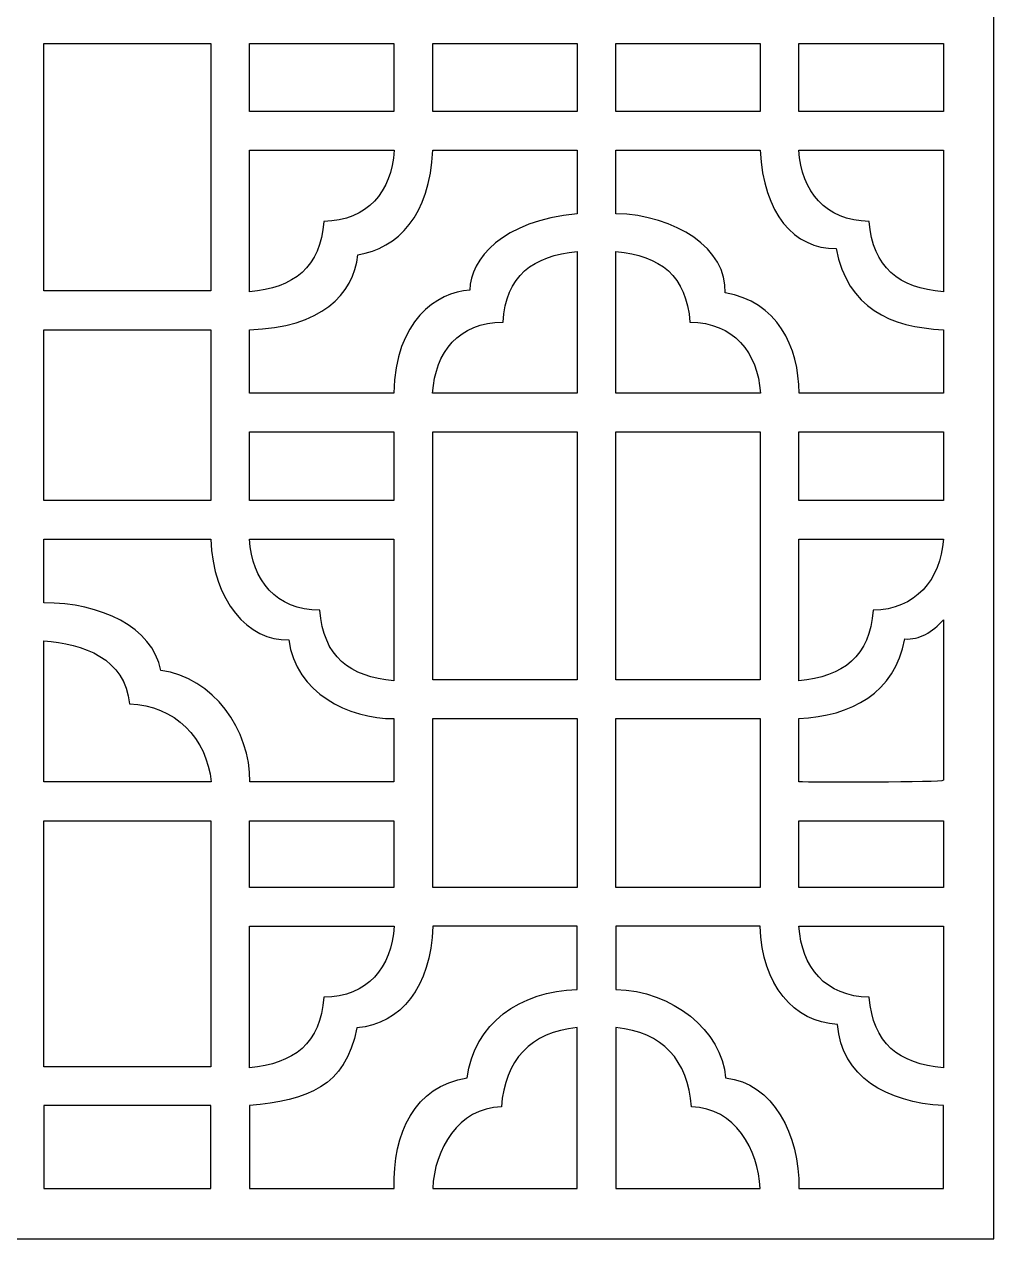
# Model space of a CAD drawing. Header units: centimetres. Extents: x 11.45 to 17.44, y -9 to -1.49.
# Drawn here: x 14.449 to 17.444, y -9 to -5.246 of the extents above; entities that cross this region are included whole.
import ezdxf

# ---------------------------------------------------------------- set-up
doc = ezdxf.new("R2010")
doc.units = ezdxf.units.CM
doc.header["$MEASUREMENT"] = 0
doc.layers.add('layer 1', color=7, linetype='Continuous')

msp = doc.modelspace()

# ---------------------------------------------------------------- linework, layer by layer
at = {"layer": 'layer 1', "color": 250}
for points, knots in [([(11.45299, -1.49181), (11.45299, -1.49181), (17.44413, -1.49181), (17.44413, -1.49181), (17.44413, -1.49181), (17.44413, -1.49181), (17.44413, -9.00021), (17.44413, -9.00021), (17.44413, -9.00021), (17.44413, -9.00021), (11.45299, -9.00021), (11.45299, -9.00021), (11.45299, -9.00021), (11.45299, -9.00021), (11.45299, -1.49181), (11.45299, -1.49181)], [0, 0, 0, 0, 0.2, 0.2, 0.2, 0.2, 0.4, 0.4, 0.4, 0.4, 0.6, 0.6, 0.6, 0.6, 1, 1, 1, 1]), ([(14.50843, -6.07036), (14.50843, -6.07036), (15.02504, -6.07036), (15.02504, -6.07036), (15.02504, -6.07036), (15.02504, -6.07036), (15.02504, -5.30588), (15.02504, -5.30588), (15.02504, -5.30588), (15.02504, -5.30588), (14.50843, -5.30588), (14.50843, -5.30588), (14.50843, -5.30588), (14.50843, -5.30588), (14.50843, -6.07036), (14.50843, -6.07036)], [0, 0, 0, 0, 0.2, 0.2, 0.2, 0.2, 0.4, 0.4, 0.4, 0.4, 0.6, 0.6, 0.6, 0.6, 1, 1, 1, 1]), ([(15.59092, -5.51589), (15.59092, -5.51589), (15.59092, -5.30588), (15.59092, -5.30588), (15.59092, -5.30588), (15.59092, -5.30588), (15.14477, -5.30588), (15.14477, -5.30588), (15.14477, -5.30588), (15.14477, -5.30588), (15.14477, -5.51589), (15.14477, -5.51589), (15.14477, -5.51589), (15.14477, -5.51589), (15.59092, -5.51589), (15.59092, -5.51589)], [0, 0, 0, 0, 0.2, 0.2, 0.2, 0.2, 0.4, 0.4, 0.4, 0.4, 0.6, 0.6, 0.6, 0.6, 1, 1, 1, 1]), ([(15.71065, -5.30588), (15.71065, -5.30588), (15.71065, -5.51589), (15.71065, -5.51589), (15.71065, -5.51589), (15.71065, -5.51589), (16.15678, -5.51589), (16.15678, -5.51589), (16.15678, -5.51589), (16.15678, -5.51589), (16.15678, -5.30588), (16.15678, -5.30588), (16.15678, -5.30588), (16.15678, -5.30588), (15.71065, -5.30588), (15.71065, -5.30588)], [0, 0, 0, 0, 0.2, 0.2, 0.2, 0.2, 0.4, 0.4, 0.4, 0.4, 0.6, 0.6, 0.6, 0.6, 1, 1, 1, 1]), ([(16.27652, -5.51589), (16.27652, -5.51589), (16.72264, -5.51589), (16.72264, -5.51589), (16.72264, -5.51589), (16.72264, -5.51589), (16.72264, -5.30588), (16.72264, -5.30588), (16.72264, -5.30588), (16.72264, -5.30588), (16.27652, -5.30588), (16.27652, -5.30588), (16.27652, -5.30588), (16.27652, -5.30588), (16.27652, -5.51589), (16.27652, -5.51589)], [0, 0, 0, 0, 0.2, 0.2, 0.2, 0.2, 0.4, 0.4, 0.4, 0.4, 0.6, 0.6, 0.6, 0.6, 1, 1, 1, 1]), ([(16.84238, -5.51589), (16.84238, -5.51589), (17.28852, -5.51589), (17.28852, -5.51589), (17.28852, -5.51589), (17.28852, -5.51589), (17.28852, -5.30588), (17.28852, -5.30588), (17.28852, -5.30588), (17.28852, -5.30588), (16.84238, -5.30588), (16.84238, -5.30588), (16.84238, -5.30588), (16.84238, -5.30588), (16.84238, -5.51589), (16.84238, -5.51589)], [0, 0, 0, 0, 0.2, 0.2, 0.2, 0.2, 0.4, 0.4, 0.4, 0.4, 0.6, 0.6, 0.6, 0.6, 1, 1, 1, 1]), ([(15.47916, -5.95826), (15.46667, -6.08234), (15.36543, -6.18328), (15.14477, -6.19016), (15.14477, -6.19016), (15.14477, -6.19016), (15.14477, -6.38606), (15.14477, -6.38606), (15.14477, -6.38606), (15.14477, -6.38606), (15.59076, -6.38606), (15.59076, -6.38606), (15.59076, -6.38606), (15.59475, -6.16116), (15.72278, -6.07483), (15.82496, -6.0682), (15.82496, -6.0682), (15.82774, -5.97162), (15.92451, -5.85374), (16.15678, -5.83153), (16.15678, -5.83153), (16.15678, -5.83153), (16.15678, -5.63563), (16.15678, -5.63563), (16.15678, -5.63563), (16.15678, -5.63563), (15.7108, -5.63563), (15.7108, -5.63563), (15.7108, -5.63563), (15.70296, -5.83589), (15.60237, -5.93944), (15.47916, -5.95826)], [0, 0, 0, 0, 0.1111111, 0.1111111, 0.1111111, 0.1111111, 0.2222222, 0.2222222, 0.2222222, 0.2222222, 0.3333333, 0.3333333, 0.3333333, 0.3333333, 0.4444444, 0.4444444, 0.4444444, 0.4444444, 0.5555556, 0.5555556, 0.5555556, 0.5555556, 0.6666667, 0.6666667, 0.6666667, 0.6666667, 0.7777778, 0.7777778, 0.7777778, 0.7777778, 1, 1, 1, 1]), ([(15.14477, -5.63563), (15.14477, -5.63563), (15.14477, -6.07297), (15.14477, -6.07297), (15.14477, -6.07297), (15.27999, -6.06145), (15.36553, -5.99732), (15.37375, -5.85526), (15.37375, -5.85526), (15.51041, -5.8527), (15.58235, -5.76516), (15.59139, -5.63563), (15.59139, -5.63563), (15.59139, -5.63563), (15.14477, -5.63563), (15.14477, -5.63563)], [0, 0, 0, 0, 0.2, 0.2, 0.2, 0.2, 0.4, 0.4, 0.4, 0.4, 0.6, 0.6, 0.6, 0.6, 1, 1, 1, 1]), ([(16.27652, -5.83153), (16.46064, -5.83509), (16.62209, -5.94093), (16.61403, -6.07663), (16.61403, -6.07663), (16.77419, -6.1012), (16.84283, -6.24358), (16.84253, -6.38606), (16.84253, -6.38606), (16.84253, -6.38606), (17.28852, -6.38606), (17.28852, -6.38606), (17.28852, -6.38606), (17.28852, -6.38606), (17.28852, -6.19016), (17.28852, -6.19016), (17.28852, -6.19016), (17.12498, -6.18252), (16.99231, -6.12399), (16.95719, -5.93891), (16.95719, -5.93891), (16.82787, -5.9411), (16.73249, -5.8316), (16.7225, -5.63563), (16.7225, -5.63563), (16.7225, -5.63563), (16.27652, -5.63563), (16.27652, -5.63563), (16.27652, -5.63563), (16.27652, -5.63563), (16.27652, -5.83153), (16.27652, -5.83153), (16.27652, -5.83153), (16.27652, -5.83153), (16.27652, -5.83153), (16.27652, -5.83153)], [0, 0, 0, 0, 0.1, 0.1, 0.1, 0.1, 0.2, 0.2, 0.2, 0.2, 0.3, 0.3, 0.3, 0.3, 0.4, 0.4, 0.4, 0.4, 0.5, 0.5, 0.5, 0.5, 0.6, 0.6, 0.6, 0.6, 0.7, 0.7, 0.7, 0.7, 0.8, 0.8, 0.8, 0.8, 1, 1, 1, 1]), ([(17.05955, -5.85526), (17.07037, -5.99816), (17.15096, -6.06125), (17.28852, -6.07297), (17.28852, -6.07297), (17.28852, -6.07297), (17.28852, -5.63563), (17.28852, -5.63563), (17.28852, -5.63563), (17.28852, -5.63563), (16.84192, -5.63563), (16.84192, -5.63563), (16.84192, -5.63563), (16.85078, -5.76291), (16.92339, -5.85271), (17.05955, -5.85526)], [0, 0, 0, 0, 0.2, 0.2, 0.2, 0.2, 0.4, 0.4, 0.4, 0.4, 0.6, 0.6, 0.6, 0.6, 1, 1, 1, 1]), ([(16.15678, -6.38606), (16.15678, -6.38606), (16.15678, -5.94872), (16.15678, -5.94872), (16.15678, -5.94872), (16.02152, -5.96029), (15.93607, -6.02435), (15.92781, -6.16645), (15.92781, -6.16645), (15.79116, -6.16901), (15.71921, -6.25653), (15.71017, -6.38606), (15.71017, -6.38606), (15.71017, -6.38606), (16.15678, -6.38606), (16.15678, -6.38606)], [0, 0, 0, 0, 0.2, 0.2, 0.2, 0.2, 0.4, 0.4, 0.4, 0.4, 0.6, 0.6, 0.6, 0.6, 1, 1, 1, 1]), ([(16.50549, -6.16645), (16.49474, -6.02418), (16.41449, -5.96052), (16.27652, -5.94872), (16.27652, -5.94872), (16.27652, -5.94872), (16.27652, -6.38606), (16.27652, -6.38606), (16.27652, -6.38606), (16.27652, -6.38606), (16.72314, -6.38606), (16.72314, -6.38606), (16.72314, -6.38606), (16.71426, -6.2588), (16.64164, -6.169), (16.50549, -6.16645)], [0, 0, 0, 0, 0.2, 0.2, 0.2, 0.2, 0.4, 0.4, 0.4, 0.4, 0.6, 0.6, 0.6, 0.6, 1, 1, 1, 1]), ([(14.50843, -6.71815), (14.50843, -6.71815), (15.02504, -6.71815), (15.02504, -6.71815), (15.02504, -6.71815), (15.02504, -6.71815), (15.02504, -6.1901), (15.02504, -6.1901), (15.02504, -6.1901), (15.02504, -6.1901), (14.50843, -6.1901), (14.50843, -6.1901), (14.50843, -6.1901), (14.50843, -6.1901), (14.50843, -6.71815), (14.50843, -6.71815)], [0, 0, 0, 0, 0.2, 0.2, 0.2, 0.2, 0.4, 0.4, 0.4, 0.4, 0.6, 0.6, 0.6, 0.6, 1, 1, 1, 1]), ([(15.14477, -6.71815), (15.14477, -6.71815), (15.59092, -6.71815), (15.59092, -6.71815), (15.59092, -6.71815), (15.59092, -6.71815), (15.59092, -6.5058), (15.59092, -6.5058), (15.59092, -6.5058), (15.59092, -6.5058), (15.14477, -6.5058), (15.14477, -6.5058), (15.14477, -6.5058), (15.14477, -6.5058), (15.14477, -6.71815), (15.14477, -6.71815)], [0, 0, 0, 0, 0.2, 0.2, 0.2, 0.2, 0.4, 0.4, 0.4, 0.4, 0.6, 0.6, 0.6, 0.6, 1, 1, 1, 1]), ([(16.15678, -7.27261), (16.15678, -7.27261), (16.15678, -6.5058), (16.15678, -6.5058), (16.15678, -6.5058), (16.15678, -6.5058), (15.71065, -6.5058), (15.71065, -6.5058), (15.71065, -6.5058), (15.71065, -6.5058), (15.71065, -7.27261), (15.71065, -7.27261), (15.71065, -7.27261), (15.71065, -7.27261), (16.15678, -7.27261), (16.15678, -7.27261)], [0, 0, 0, 0, 0.2, 0.2, 0.2, 0.2, 0.4, 0.4, 0.4, 0.4, 0.6, 0.6, 0.6, 0.6, 1, 1, 1, 1]), ([(16.27652, -6.5058), (16.27652, -6.5058), (16.27652, -7.27261), (16.27652, -7.27261), (16.27652, -7.27261), (16.27652, -7.27261), (16.72264, -7.27261), (16.72264, -7.27261), (16.72264, -7.27261), (16.72264, -7.27261), (16.72264, -6.5058), (16.72264, -6.5058), (16.72264, -6.5058), (16.72264, -6.5058), (16.27652, -6.5058), (16.27652, -6.5058)], [0, 0, 0, 0, 0.2, 0.2, 0.2, 0.2, 0.4, 0.4, 0.4, 0.4, 0.6, 0.6, 0.6, 0.6, 1, 1, 1, 1]), ([(17.28852, -6.5058), (17.28852, -6.5058), (16.84238, -6.5058), (16.84238, -6.5058), (16.84238, -6.5058), (16.84238, -6.5058), (16.84238, -6.71815), (16.84238, -6.71815), (16.84238, -6.71815), (16.84238, -6.71815), (17.28852, -6.71815), (17.28852, -6.71815), (17.28852, -6.71815), (17.28852, -6.71815), (17.28852, -6.5058), (17.28852, -6.5058)], [0, 0, 0, 0, 0.2, 0.2, 0.2, 0.2, 0.4, 0.4, 0.4, 0.4, 0.6, 0.6, 0.6, 0.6, 1, 1, 1, 1]), ([(14.50843, -7.03404), (14.68543, -7.03508), (14.84383, -7.10838), (14.8703, -7.24344), (14.8703, -7.24344), (15.0323, -7.26392), (15.14847, -7.42869), (15.14503, -7.58831), (15.14503, -7.58831), (15.14503, -7.58831), (15.59092, -7.58831), (15.59092, -7.58831), (15.59092, -7.58831), (15.59092, -7.58831), (15.59092, -7.39244), (15.59092, -7.39244), (15.59092, -7.39244), (15.45038, -7.39256), (15.28789, -7.31436), (15.26594, -7.14846), (15.26594, -7.14846), (15.1415, -7.15431), (15.03078, -7.02769), (15.0249, -6.8379), (15.0249, -6.8379), (15.0249, -6.8379), (14.50843, -6.8379), (14.50843, -6.8379), (14.50843, -6.8379), (14.50843, -6.8379), (14.50843, -7.03404), (14.50843, -7.03404)], [0, 0, 0, 0, 0.1111111, 0.1111111, 0.1111111, 0.1111111, 0.2222222, 0.2222222, 0.2222222, 0.2222222, 0.3333333, 0.3333333, 0.3333333, 0.3333333, 0.4444444, 0.4444444, 0.4444444, 0.4444444, 0.5555556, 0.5555556, 0.5555556, 0.5555556, 0.6666667, 0.6666667, 0.6666667, 0.6666667, 0.7777778, 0.7777778, 0.7777778, 0.7777778, 1, 1, 1, 1]), ([(15.14432, -6.8379), (15.15333, -6.96742), (15.22524, -7.05494), (15.36195, -7.05751), (15.36195, -7.05751), (15.37277, -7.20042), (15.45335, -7.26351), (15.59092, -7.27524), (15.59092, -7.27524), (15.59092, -7.27524), (15.59092, -6.8379), (15.59092, -6.8379), (15.59092, -6.8379), (15.59092, -6.8379), (15.14432, -6.8379), (15.14432, -6.8379)], [0, 0, 0, 0, 0.2, 0.2, 0.2, 0.2, 0.4, 0.4, 0.4, 0.4, 0.6, 0.6, 0.6, 0.6, 1, 1, 1, 1]), ([(17.28852, -6.83801), (17.28852, -6.83801), (16.84238, -6.8379), (16.84238, -6.8379), (16.84238, -6.8379), (16.84238, -6.8379), (16.84238, -7.27524), (16.84238, -7.27524), (16.84238, -7.27524), (16.97762, -7.26371), (17.06312, -7.19959), (17.07134, -7.05751), (17.07134, -7.05751), (17.2023, -7.05505), (17.2797, -6.96458), (17.28852, -6.83801)], [0, 0, 0, 0, 0.2, 0.2, 0.2, 0.2, 0.4, 0.4, 0.4, 0.4, 0.6, 0.6, 0.6, 0.6, 1, 1, 1, 1]), ([(17.28852, -7.58304), (17.28852, -7.58304), (17.28852, -7.08721), (17.28852, -7.08721), (17.28852, -7.08721), (17.25539, -7.12519), (17.21461, -7.14943), (17.16956, -7.14599), (17.16956, -7.14599), (17.1389, -7.31418), (17.00367, -7.38405), (16.84238, -7.39244), (16.84238, -7.39244), (16.84238, -7.39244), (16.84238, -7.58831), (16.84238, -7.58831), (16.84238, -7.58831), (16.87961, -7.58831), (17.28815, -7.59121), (17.28852, -7.58304)], [0, 0, 0, 0, 0.1666667, 0.1666667, 0.1666667, 0.1666667, 0.3333333, 0.3333333, 0.3333333, 0.3333333, 0.5, 0.5, 0.5, 0.5, 0.6666667, 0.6666667, 0.6666667, 0.6666667, 1, 1, 1, 1]), ([(14.77358, -7.34708), (14.76106, -7.20647), (14.63085, -7.16067), (14.50843, -7.15185), (14.50843, -7.15185), (14.50843, -7.15185), (14.50843, -7.58831), (14.50843, -7.58831), (14.50843, -7.58831), (14.50843, -7.58831), (15.02567, -7.58831), (15.02567, -7.58831), (15.02567, -7.58831), (15.01416, -7.4536), (14.9122, -7.35044), (14.77358, -7.34708)], [0, 0, 0, 0, 0.2, 0.2, 0.2, 0.2, 0.4, 0.4, 0.4, 0.4, 0.6, 0.6, 0.6, 0.6, 1, 1, 1, 1]), ([(16.15678, -7.91456), (16.15678, -7.91456), (16.15678, -7.39236), (16.15678, -7.39236), (16.15678, -7.39236), (16.15678, -7.39236), (15.71065, -7.39236), (15.71065, -7.39236), (15.71065, -7.39236), (15.71065, -7.39236), (15.71065, -7.91456), (15.71065, -7.91456), (15.71065, -7.91456), (15.71065, -7.91456), (16.15678, -7.91456), (16.15678, -7.91456)], [0, 0, 0, 0, 0.2, 0.2, 0.2, 0.2, 0.4, 0.4, 0.4, 0.4, 0.6, 0.6, 0.6, 0.6, 1, 1, 1, 1]), ([(16.27652, -7.39236), (16.27652, -7.39236), (16.27652, -7.91456), (16.27652, -7.91456), (16.27652, -7.91456), (16.27652, -7.91456), (16.72264, -7.91456), (16.72264, -7.91456), (16.72264, -7.91456), (16.72264, -7.91456), (16.72264, -7.39236), (16.72264, -7.39236), (16.72264, -7.39236), (16.72264, -7.39236), (16.27652, -7.39236), (16.27652, -7.39236)], [0, 0, 0, 0, 0.2, 0.2, 0.2, 0.2, 0.4, 0.4, 0.4, 0.4, 0.6, 0.6, 0.6, 0.6, 1, 1, 1, 1]), ([(14.50843, -8.46902), (14.50843, -8.46902), (15.02504, -8.46902), (15.02504, -8.46902), (15.02504, -8.46902), (15.02504, -8.46902), (15.02504, -7.70806), (15.02504, -7.70806), (15.02504, -7.70806), (15.02504, -7.70806), (14.50843, -7.70806), (14.50843, -7.70806), (14.50843, -7.70806), (14.50843, -7.70806), (14.50843, -8.46902), (14.50843, -8.46902)], [0, 0, 0, 0, 0.2, 0.2, 0.2, 0.2, 0.4, 0.4, 0.4, 0.4, 0.6, 0.6, 0.6, 0.6, 1, 1, 1, 1]), ([(15.14477, -7.70806), (15.14477, -7.70806), (15.14477, -7.91456), (15.14477, -7.91456), (15.14477, -7.91456), (15.14477, -7.91456), (15.59092, -7.91456), (15.59092, -7.91456), (15.59092, -7.91456), (15.59092, -7.91456), (15.59092, -7.70806), (15.59092, -7.70806), (15.59092, -7.70806), (15.59092, -7.70806), (15.14477, -7.70806), (15.14477, -7.70806)], [0, 0, 0, 0, 0.2, 0.2, 0.2, 0.2, 0.4, 0.4, 0.4, 0.4, 0.6, 0.6, 0.6, 0.6, 1, 1, 1, 1]), ([(16.84238, -7.70806), (16.84238, -7.70806), (16.84238, -7.91456), (16.84238, -7.91456), (16.84238, -7.91456), (16.84238, -7.91456), (17.28852, -7.91456), (17.28852, -7.91456), (17.28852, -7.91456), (17.28852, -7.91456), (17.28852, -7.70806), (17.28852, -7.70806), (17.28852, -7.70806), (17.28852, -7.70806), (16.84238, -7.70806), (16.84238, -7.70806)], [0, 0, 0, 0, 0.2, 0.2, 0.2, 0.2, 0.4, 0.4, 0.4, 0.4, 0.6, 0.6, 0.6, 0.6, 1, 1, 1, 1]), ([(15.14477, -8.03431), (15.14477, -8.03431), (15.14477, -8.47164), (15.14477, -8.47164), (15.14477, -8.47164), (15.27999, -8.46011), (15.36553, -8.39598), (15.37375, -8.25392), (15.37375, -8.25392), (15.5104, -8.25136), (15.58236, -8.16384), (15.59139, -8.03431), (15.59139, -8.03431), (15.59139, -8.03431), (15.14477, -8.03431), (15.14477, -8.03431)], [0, 0, 0, 0, 0.2, 0.2, 0.2, 0.2, 0.4, 0.4, 0.4, 0.4, 0.6, 0.6, 0.6, 0.6, 1, 1, 1, 1]), ([(15.59099, -8.8446), (15.59099, -8.8446), (15.14477, -8.8446), (15.14477, -8.8446), (15.14477, -8.8446), (15.14477, -8.8446), (15.14477, -8.58884), (15.14477, -8.58884), (15.14477, -8.58884), (15.32278, -8.57061), (15.44025, -8.53337), (15.47649, -8.34868), (15.47649, -8.34868), (15.61222, -8.33578), (15.70493, -8.22379), (15.7108, -8.03431), (15.7108, -8.03431), (15.7108, -8.03431), (16.15678, -8.03431), (16.15678, -8.03431), (16.15678, -8.03431), (16.15678, -8.03431), (16.15678, -8.2296), (16.15678, -8.2296), (16.15678, -8.2296), (15.9827, -8.23334), (15.83583, -8.33706), (15.81755, -8.50323), (15.81755, -8.50323), (15.65256, -8.52869), (15.58863, -8.67288), (15.59099, -8.8446)], [0, 0, 0, 0, 0.1111111, 0.1111111, 0.1111111, 0.1111111, 0.2222222, 0.2222222, 0.2222222, 0.2222222, 0.3333333, 0.3333333, 0.3333333, 0.3333333, 0.4444444, 0.4444444, 0.4444444, 0.4444444, 0.5555556, 0.5555556, 0.5555556, 0.5555556, 0.6666667, 0.6666667, 0.6666667, 0.6666667, 0.7777778, 0.7777778, 0.7777778, 0.7777778, 1, 1, 1, 1]), ([(17.28852, -8.8446), (17.28852, -8.8446), (16.84233, -8.8446), (16.84233, -8.8446), (16.84233, -8.8446), (16.84469, -8.6793), (16.76158, -8.51803), (16.61576, -8.50323), (16.61576, -8.50323), (16.60388, -8.35625), (16.45061, -8.23334), (16.27652, -8.2296), (16.27652, -8.2296), (16.27652, -8.2296), (16.27652, -8.03431), (16.27652, -8.03431), (16.27652, -8.03431), (16.27652, -8.03431), (16.72278, -8.03431), (16.72278, -8.03431), (16.72278, -8.03431), (16.7286, -8.21738), (16.82591, -8.32975), (16.96135, -8.33802), (16.96135, -8.33802), (16.97413, -8.49913), (17.11271, -8.57905), (17.28852, -8.58883), (17.28852, -8.58883), (17.28852, -8.58883), (17.28852, -8.8446), (17.28852, -8.8446)], [0, 0, 0, 0, 0.1111111, 0.1111111, 0.1111111, 0.1111111, 0.2222222, 0.2222222, 0.2222222, 0.2222222, 0.3333333, 0.3333333, 0.3333333, 0.3333333, 0.4444444, 0.4444444, 0.4444444, 0.4444444, 0.5555556, 0.5555556, 0.5555556, 0.5555556, 0.6666667, 0.6666667, 0.6666667, 0.6666667, 0.7777778, 0.7777778, 0.7777778, 0.7777778, 1, 1, 1, 1]), ([(17.05981, -8.25392), (17.07062, -8.39668), (17.1511, -8.4598), (17.28852, -8.47163), (17.28852, -8.47163), (17.28852, -8.47163), (17.28852, -8.03431), (17.28852, -8.03431), (17.28852, -8.03431), (17.28852, -8.03431), (16.84218, -8.03431), (16.84218, -8.03431), (16.84218, -8.03431), (16.85106, -8.16159), (16.92367, -8.25136), (17.05981, -8.25392)], [0, 0, 0, 0, 0.2, 0.2, 0.2, 0.2, 0.4, 0.4, 0.4, 0.4, 0.6, 0.6, 0.6, 0.6, 1, 1, 1, 1]), ([(16.15678, -8.8446), (16.15678, -8.8446), (15.71067, -8.8446), (15.71067, -8.8446), (15.71067, -8.8446), (15.71596, -8.72422), (15.78885, -8.59626), (15.9228, -8.59241), (15.9228, -8.59241), (15.93415, -8.44782), (16.01219, -8.36204), (16.15678, -8.3473), (16.15678, -8.3473), (16.15678, -8.3473), (16.15678, -8.8446), (16.15678, -8.8446)], [0, 0, 0, 0, 0.2, 0.2, 0.2, 0.2, 0.4, 0.4, 0.4, 0.4, 0.6, 0.6, 0.6, 0.6, 1, 1, 1, 1]), ([(16.72262, -8.8446), (16.72262, -8.8446), (16.27652, -8.8446), (16.27652, -8.8446), (16.27652, -8.8446), (16.27652, -8.8446), (16.27652, -8.3473), (16.27652, -8.3473), (16.27652, -8.3473), (16.4211, -8.36204), (16.49914, -8.44782), (16.51049, -8.59241), (16.51049, -8.59241), (16.64442, -8.59626), (16.71733, -8.7242), (16.72262, -8.8446)], [0, 0, 0, 0, 0.2, 0.2, 0.2, 0.2, 0.4, 0.4, 0.4, 0.4, 0.6, 0.6, 0.6, 0.6, 1, 1, 1, 1]), ([(15.02504, -8.8446), (15.02504, -8.8446), (14.50843, -8.8446), (14.50843, -8.8446), (14.50843, -8.8446), (14.50843, -8.8446), (14.50843, -8.58876), (14.50843, -8.58876), (14.50843, -8.58876), (14.50843, -8.58876), (15.02504, -8.58876), (15.02504, -8.58876), (15.02504, -8.58876), (15.02504, -8.58876), (15.02504, -8.8446), (15.02504, -8.8446)], [0, 0, 0, 0, 0.2, 0.2, 0.2, 0.2, 0.4, 0.4, 0.4, 0.4, 0.6, 0.6, 0.6, 0.6, 1, 1, 1, 1])]:
    msp.add_open_spline(points, degree=3, knots=knots, dxfattribs=at)
at = {"layer": 'layer 1', "color": 250, "lineweight": 9}
for points, knots in [([(11.45299, -1.49181), (11.45299, -1.49181), (17.44413, -1.49181), (17.44413, -1.49181), (17.44413, -1.49181), (17.44413, -1.49181), (17.44413, -9.00021), (17.44413, -9.00021), (17.44413, -9.00021), (17.44413, -9.00021), (11.45299, -9.00021), (11.45299, -9.00021), (11.45299, -9.00021), (11.45299, -9.00021), (11.45299, -1.49181), (11.45299, -1.49181)], [0, 0, 0, 0, 0.2, 0.2, 0.2, 0.2, 0.4, 0.4, 0.4, 0.4, 0.6, 0.6, 0.6, 0.6, 1, 1, 1, 1]), ([(14.50843, -6.07036), (14.50843, -6.07036), (15.02504, -6.07036), (15.02504, -6.07036), (15.02504, -6.07036), (15.02504, -6.07036), (15.02504, -5.30588), (15.02504, -5.30588), (15.02504, -5.30588), (15.02504, -5.30588), (14.50843, -5.30588), (14.50843, -5.30588), (14.50843, -5.30588), (14.50843, -5.30588), (14.50843, -6.07036), (14.50843, -6.07036)], [0, 0, 0, 0, 0.2, 0.2, 0.2, 0.2, 0.4, 0.4, 0.4, 0.4, 0.6, 0.6, 0.6, 0.6, 1, 1, 1, 1]), ([(15.59092, -5.51589), (15.59092, -5.51589), (15.59092, -5.30588), (15.59092, -5.30588), (15.59092, -5.30588), (15.59092, -5.30588), (15.14477, -5.30588), (15.14477, -5.30588), (15.14477, -5.30588), (15.14477, -5.30588), (15.14477, -5.51589), (15.14477, -5.51589), (15.14477, -5.51589), (15.14477, -5.51589), (15.59092, -5.51589), (15.59092, -5.51589)], [0, 0, 0, 0, 0.2, 0.2, 0.2, 0.2, 0.4, 0.4, 0.4, 0.4, 0.6, 0.6, 0.6, 0.6, 1, 1, 1, 1]), ([(15.71065, -5.30588), (15.71065, -5.30588), (15.71065, -5.51589), (15.71065, -5.51589), (15.71065, -5.51589), (15.71065, -5.51589), (16.15678, -5.51589), (16.15678, -5.51589), (16.15678, -5.51589), (16.15678, -5.51589), (16.15678, -5.30588), (16.15678, -5.30588), (16.15678, -5.30588), (16.15678, -5.30588), (15.71065, -5.30588), (15.71065, -5.30588)], [0, 0, 0, 0, 0.2, 0.2, 0.2, 0.2, 0.4, 0.4, 0.4, 0.4, 0.6, 0.6, 0.6, 0.6, 1, 1, 1, 1]), ([(16.27652, -5.51589), (16.27652, -5.51589), (16.72264, -5.51589), (16.72264, -5.51589), (16.72264, -5.51589), (16.72264, -5.51589), (16.72264, -5.30588), (16.72264, -5.30588), (16.72264, -5.30588), (16.72264, -5.30588), (16.27652, -5.30588), (16.27652, -5.30588), (16.27652, -5.30588), (16.27652, -5.30588), (16.27652, -5.51589), (16.27652, -5.51589)], [0, 0, 0, 0, 0.2, 0.2, 0.2, 0.2, 0.4, 0.4, 0.4, 0.4, 0.6, 0.6, 0.6, 0.6, 1, 1, 1, 1]), ([(16.84238, -5.51589), (16.84238, -5.51589), (17.28852, -5.51589), (17.28852, -5.51589), (17.28852, -5.51589), (17.28852, -5.51589), (17.28852, -5.30588), (17.28852, -5.30588), (17.28852, -5.30588), (17.28852, -5.30588), (16.84238, -5.30588), (16.84238, -5.30588), (16.84238, -5.30588), (16.84238, -5.30588), (16.84238, -5.51589), (16.84238, -5.51589)], [0, 0, 0, 0, 0.2, 0.2, 0.2, 0.2, 0.4, 0.4, 0.4, 0.4, 0.6, 0.6, 0.6, 0.6, 1, 1, 1, 1]), ([(15.47916, -5.95826), (15.46667, -6.08234), (15.36543, -6.18328), (15.14477, -6.19016), (15.14477, -6.19016), (15.14477, -6.19016), (15.14477, -6.38606), (15.14477, -6.38606), (15.14477, -6.38606), (15.14477, -6.38606), (15.59076, -6.38606), (15.59076, -6.38606), (15.59076, -6.38606), (15.59475, -6.16116), (15.72278, -6.07483), (15.82496, -6.0682), (15.82496, -6.0682), (15.82774, -5.97162), (15.92451, -5.85374), (16.15678, -5.83153), (16.15678, -5.83153), (16.15678, -5.83153), (16.15678, -5.63563), (16.15678, -5.63563), (16.15678, -5.63563), (16.15678, -5.63563), (15.7108, -5.63563), (15.7108, -5.63563), (15.7108, -5.63563), (15.70296, -5.83589), (15.60237, -5.93944), (15.47916, -5.95826)], [0, 0, 0, 0, 0.1111111, 0.1111111, 0.1111111, 0.1111111, 0.2222222, 0.2222222, 0.2222222, 0.2222222, 0.3333333, 0.3333333, 0.3333333, 0.3333333, 0.4444444, 0.4444444, 0.4444444, 0.4444444, 0.5555556, 0.5555556, 0.5555556, 0.5555556, 0.6666667, 0.6666667, 0.6666667, 0.6666667, 0.7777778, 0.7777778, 0.7777778, 0.7777778, 1, 1, 1, 1]), ([(15.14477, -5.63563), (15.14477, -5.63563), (15.14477, -6.07297), (15.14477, -6.07297), (15.14477, -6.07297), (15.27999, -6.06145), (15.36553, -5.99732), (15.37375, -5.85526), (15.37375, -5.85526), (15.51041, -5.8527), (15.58235, -5.76516), (15.59139, -5.63563), (15.59139, -5.63563), (15.59139, -5.63563), (15.14477, -5.63563), (15.14477, -5.63563)], [0, 0, 0, 0, 0.2, 0.2, 0.2, 0.2, 0.4, 0.4, 0.4, 0.4, 0.6, 0.6, 0.6, 0.6, 1, 1, 1, 1]), ([(16.27652, -5.83153), (16.46064, -5.83509), (16.62209, -5.94093), (16.61403, -6.07663), (16.61403, -6.07663), (16.77419, -6.1012), (16.84283, -6.24358), (16.84253, -6.38606), (16.84253, -6.38606), (16.84253, -6.38606), (17.28852, -6.38606), (17.28852, -6.38606), (17.28852, -6.38606), (17.28852, -6.38606), (17.28852, -6.19016), (17.28852, -6.19016), (17.28852, -6.19016), (17.12498, -6.18252), (16.99231, -6.12399), (16.95719, -5.93891), (16.95719, -5.93891), (16.82787, -5.9411), (16.73249, -5.8316), (16.7225, -5.63563), (16.7225, -5.63563), (16.7225, -5.63563), (16.27652, -5.63563), (16.27652, -5.63563), (16.27652, -5.63563), (16.27652, -5.63563), (16.27652, -5.83153), (16.27652, -5.83153)], [0, 0, 0, 0, 0.1111111, 0.1111111, 0.1111111, 0.1111111, 0.2222222, 0.2222222, 0.2222222, 0.2222222, 0.3333333, 0.3333333, 0.3333333, 0.3333333, 0.4444444, 0.4444444, 0.4444444, 0.4444444, 0.5555556, 0.5555556, 0.5555556, 0.5555556, 0.6666667, 0.6666667, 0.6666667, 0.6666667, 0.7777778, 0.7777778, 0.7777778, 0.7777778, 1, 1, 1, 1]), ([(17.05955, -5.85526), (17.07037, -5.99816), (17.15096, -6.06125), (17.28852, -6.07297), (17.28852, -6.07297), (17.28852, -6.07297), (17.28852, -5.63563), (17.28852, -5.63563), (17.28852, -5.63563), (17.28852, -5.63563), (16.84192, -5.63563), (16.84192, -5.63563), (16.84192, -5.63563), (16.85078, -5.76291), (16.92339, -5.85271), (17.05955, -5.85526)], [0, 0, 0, 0, 0.2, 0.2, 0.2, 0.2, 0.4, 0.4, 0.4, 0.4, 0.6, 0.6, 0.6, 0.6, 1, 1, 1, 1]), ([(16.15678, -6.38606), (16.15678, -6.38606), (16.15678, -5.94872), (16.15678, -5.94872), (16.15678, -5.94872), (16.02152, -5.96029), (15.93607, -6.02435), (15.92781, -6.16645), (15.92781, -6.16645), (15.79116, -6.16901), (15.71921, -6.25653), (15.71017, -6.38606), (15.71017, -6.38606), (15.71017, -6.38606), (16.15678, -6.38606), (16.15678, -6.38606)], [0, 0, 0, 0, 0.2, 0.2, 0.2, 0.2, 0.4, 0.4, 0.4, 0.4, 0.6, 0.6, 0.6, 0.6, 1, 1, 1, 1]), ([(16.50549, -6.16645), (16.49474, -6.02418), (16.41449, -5.96052), (16.27652, -5.94872), (16.27652, -5.94872), (16.27652, -5.94872), (16.27652, -6.38606), (16.27652, -6.38606), (16.27652, -6.38606), (16.27652, -6.38606), (16.72314, -6.38606), (16.72314, -6.38606), (16.72314, -6.38606), (16.71426, -6.2588), (16.64164, -6.169), (16.50549, -6.16645)], [0, 0, 0, 0, 0.2, 0.2, 0.2, 0.2, 0.4, 0.4, 0.4, 0.4, 0.6, 0.6, 0.6, 0.6, 1, 1, 1, 1]), ([(14.50843, -6.71815), (14.50843, -6.71815), (15.02504, -6.71815), (15.02504, -6.71815), (15.02504, -6.71815), (15.02504, -6.71815), (15.02504, -6.1901), (15.02504, -6.1901), (15.02504, -6.1901), (15.02504, -6.1901), (14.50843, -6.1901), (14.50843, -6.1901), (14.50843, -6.1901), (14.50843, -6.1901), (14.50843, -6.71815), (14.50843, -6.71815)], [0, 0, 0, 0, 0.2, 0.2, 0.2, 0.2, 0.4, 0.4, 0.4, 0.4, 0.6, 0.6, 0.6, 0.6, 1, 1, 1, 1]), ([(15.14477, -6.71815), (15.14477, -6.71815), (15.59092, -6.71815), (15.59092, -6.71815), (15.59092, -6.71815), (15.59092, -6.71815), (15.59092, -6.5058), (15.59092, -6.5058), (15.59092, -6.5058), (15.59092, -6.5058), (15.14477, -6.5058), (15.14477, -6.5058), (15.14477, -6.5058), (15.14477, -6.5058), (15.14477, -6.71815), (15.14477, -6.71815)], [0, 0, 0, 0, 0.2, 0.2, 0.2, 0.2, 0.4, 0.4, 0.4, 0.4, 0.6, 0.6, 0.6, 0.6, 1, 1, 1, 1]), ([(16.15678, -7.27261), (16.15678, -7.27261), (16.15678, -6.5058), (16.15678, -6.5058), (16.15678, -6.5058), (16.15678, -6.5058), (15.71065, -6.5058), (15.71065, -6.5058), (15.71065, -6.5058), (15.71065, -6.5058), (15.71065, -7.27261), (15.71065, -7.27261), (15.71065, -7.27261), (15.71065, -7.27261), (16.15678, -7.27261), (16.15678, -7.27261)], [0, 0, 0, 0, 0.2, 0.2, 0.2, 0.2, 0.4, 0.4, 0.4, 0.4, 0.6, 0.6, 0.6, 0.6, 1, 1, 1, 1]), ([(16.27652, -6.5058), (16.27652, -6.5058), (16.27652, -7.27261), (16.27652, -7.27261), (16.27652, -7.27261), (16.27652, -7.27261), (16.72264, -7.27261), (16.72264, -7.27261), (16.72264, -7.27261), (16.72264, -7.27261), (16.72264, -6.5058), (16.72264, -6.5058), (16.72264, -6.5058), (16.72264, -6.5058), (16.27652, -6.5058), (16.27652, -6.5058)], [0, 0, 0, 0, 0.2, 0.2, 0.2, 0.2, 0.4, 0.4, 0.4, 0.4, 0.6, 0.6, 0.6, 0.6, 1, 1, 1, 1]), ([(17.28852, -6.5058), (17.28852, -6.5058), (16.84238, -6.5058), (16.84238, -6.5058), (16.84238, -6.5058), (16.84238, -6.5058), (16.84238, -6.71815), (16.84238, -6.71815), (16.84238, -6.71815), (16.84238, -6.71815), (17.28852, -6.71815), (17.28852, -6.71815), (17.28852, -6.71815), (17.28852, -6.71815), (17.28852, -6.5058), (17.28852, -6.5058)], [0, 0, 0, 0, 0.2, 0.2, 0.2, 0.2, 0.4, 0.4, 0.4, 0.4, 0.6, 0.6, 0.6, 0.6, 1, 1, 1, 1]), ([(14.50843, -7.03404), (14.68543, -7.03508), (14.84383, -7.10838), (14.8703, -7.24344), (14.8703, -7.24344), (15.0323, -7.26392), (15.14847, -7.42869), (15.14503, -7.58831), (15.14503, -7.58831), (15.14503, -7.58831), (15.59092, -7.58831), (15.59092, -7.58831), (15.59092, -7.58831), (15.59092, -7.58831), (15.59092, -7.39244), (15.59092, -7.39244), (15.59092, -7.39244), (15.45038, -7.39256), (15.28789, -7.31436), (15.26594, -7.14846), (15.26594, -7.14846), (15.1415, -7.15431), (15.03078, -7.02769), (15.0249, -6.8379), (15.0249, -6.8379), (15.0249, -6.8379), (14.50843, -6.8379), (14.50843, -6.8379), (14.50843, -6.8379), (14.50843, -6.8379), (14.50843, -7.03404), (14.50843, -7.03404)], [0, 0, 0, 0, 0.1111111, 0.1111111, 0.1111111, 0.1111111, 0.2222222, 0.2222222, 0.2222222, 0.2222222, 0.3333333, 0.3333333, 0.3333333, 0.3333333, 0.4444444, 0.4444444, 0.4444444, 0.4444444, 0.5555556, 0.5555556, 0.5555556, 0.5555556, 0.6666667, 0.6666667, 0.6666667, 0.6666667, 0.7777778, 0.7777778, 0.7777778, 0.7777778, 1, 1, 1, 1]), ([(15.14432, -6.8379), (15.15333, -6.96742), (15.22524, -7.05494), (15.36195, -7.05751), (15.36195, -7.05751), (15.37277, -7.20042), (15.45335, -7.26351), (15.59092, -7.27524), (15.59092, -7.27524), (15.59092, -7.27524), (15.59092, -6.8379), (15.59092, -6.8379), (15.59092, -6.8379), (15.59092, -6.8379), (15.14432, -6.8379), (15.14432, -6.8379)], [0, 0, 0, 0, 0.2, 0.2, 0.2, 0.2, 0.4, 0.4, 0.4, 0.4, 0.6, 0.6, 0.6, 0.6, 1, 1, 1, 1]), ([(17.28852, -6.83801), (17.28852, -6.83801), (16.84238, -6.8379), (16.84238, -6.8379), (16.84238, -6.8379), (16.84238, -6.8379), (16.84238, -7.27524), (16.84238, -7.27524), (16.84238, -7.27524), (16.97762, -7.26371), (17.06312, -7.19959), (17.07134, -7.05751), (17.07134, -7.05751), (17.2023, -7.05505), (17.2797, -6.96458), (17.28852, -6.83801)], [0, 0, 0, 0, 0.2, 0.2, 0.2, 0.2, 0.4, 0.4, 0.4, 0.4, 0.6, 0.6, 0.6, 0.6, 1, 1, 1, 1]), ([(17.28852, -7.58304), (17.28852, -7.58304), (17.28852, -7.08721), (17.28852, -7.08721), (17.28852, -7.08721), (17.25539, -7.12519), (17.21461, -7.14943), (17.16956, -7.14599), (17.16956, -7.14599), (17.1389, -7.31418), (17.00367, -7.38405), (16.84238, -7.39244), (16.84238, -7.39244), (16.84238, -7.39244), (16.84238, -7.58831), (16.84238, -7.58831), (16.84238, -7.58831), (16.87961, -7.58831), (17.28815, -7.59121), (17.28852, -7.58304)], [0, 0, 0, 0, 0.1666667, 0.1666667, 0.1666667, 0.1666667, 0.3333333, 0.3333333, 0.3333333, 0.3333333, 0.5, 0.5, 0.5, 0.5, 0.6666667, 0.6666667, 0.6666667, 0.6666667, 1, 1, 1, 1]), ([(14.77358, -7.34708), (14.76106, -7.20647), (14.63085, -7.16067), (14.50843, -7.15185), (14.50843, -7.15185), (14.50843, -7.15185), (14.50843, -7.58831), (14.50843, -7.58831), (14.50843, -7.58831), (14.50843, -7.58831), (15.02567, -7.58831), (15.02567, -7.58831), (15.02567, -7.58831), (15.01416, -7.4536), (14.9122, -7.35044), (14.77358, -7.34708)], [0, 0, 0, 0, 0.2, 0.2, 0.2, 0.2, 0.4, 0.4, 0.4, 0.4, 0.6, 0.6, 0.6, 0.6, 1, 1, 1, 1]), ([(16.15678, -7.91456), (16.15678, -7.91456), (16.15678, -7.39236), (16.15678, -7.39236), (16.15678, -7.39236), (16.15678, -7.39236), (15.71065, -7.39236), (15.71065, -7.39236), (15.71065, -7.39236), (15.71065, -7.39236), (15.71065, -7.91456), (15.71065, -7.91456), (15.71065, -7.91456), (15.71065, -7.91456), (16.15678, -7.91456), (16.15678, -7.91456)], [0, 0, 0, 0, 0.2, 0.2, 0.2, 0.2, 0.4, 0.4, 0.4, 0.4, 0.6, 0.6, 0.6, 0.6, 1, 1, 1, 1]), ([(16.27652, -7.39236), (16.27652, -7.39236), (16.27652, -7.91456), (16.27652, -7.91456), (16.27652, -7.91456), (16.27652, -7.91456), (16.72264, -7.91456), (16.72264, -7.91456), (16.72264, -7.91456), (16.72264, -7.91456), (16.72264, -7.39236), (16.72264, -7.39236), (16.72264, -7.39236), (16.72264, -7.39236), (16.27652, -7.39236), (16.27652, -7.39236)], [0, 0, 0, 0, 0.2, 0.2, 0.2, 0.2, 0.4, 0.4, 0.4, 0.4, 0.6, 0.6, 0.6, 0.6, 1, 1, 1, 1]), ([(14.50843, -8.46902), (14.50843, -8.46902), (15.02504, -8.46902), (15.02504, -8.46902), (15.02504, -8.46902), (15.02504, -8.46902), (15.02504, -7.70806), (15.02504, -7.70806), (15.02504, -7.70806), (15.02504, -7.70806), (14.50843, -7.70806), (14.50843, -7.70806), (14.50843, -7.70806), (14.50843, -7.70806), (14.50843, -8.46902), (14.50843, -8.46902)], [0, 0, 0, 0, 0.2, 0.2, 0.2, 0.2, 0.4, 0.4, 0.4, 0.4, 0.6, 0.6, 0.6, 0.6, 1, 1, 1, 1]), ([(15.14477, -7.70806), (15.14477, -7.70806), (15.14477, -7.91456), (15.14477, -7.91456), (15.14477, -7.91456), (15.14477, -7.91456), (15.59092, -7.91456), (15.59092, -7.91456), (15.59092, -7.91456), (15.59092, -7.91456), (15.59092, -7.70806), (15.59092, -7.70806), (15.59092, -7.70806), (15.59092, -7.70806), (15.14477, -7.70806), (15.14477, -7.70806)], [0, 0, 0, 0, 0.2, 0.2, 0.2, 0.2, 0.4, 0.4, 0.4, 0.4, 0.6, 0.6, 0.6, 0.6, 1, 1, 1, 1]), ([(16.84238, -7.70806), (16.84238, -7.70806), (16.84238, -7.91456), (16.84238, -7.91456), (16.84238, -7.91456), (16.84238, -7.91456), (17.28852, -7.91456), (17.28852, -7.91456), (17.28852, -7.91456), (17.28852, -7.91456), (17.28852, -7.70806), (17.28852, -7.70806), (17.28852, -7.70806), (17.28852, -7.70806), (16.84238, -7.70806), (16.84238, -7.70806)], [0, 0, 0, 0, 0.2, 0.2, 0.2, 0.2, 0.4, 0.4, 0.4, 0.4, 0.6, 0.6, 0.6, 0.6, 1, 1, 1, 1]), ([(15.14477, -8.03431), (15.14477, -8.03431), (15.14477, -8.47164), (15.14477, -8.47164), (15.14477, -8.47164), (15.27999, -8.46011), (15.36553, -8.39598), (15.37375, -8.25392), (15.37375, -8.25392), (15.5104, -8.25136), (15.58236, -8.16384), (15.59139, -8.03431), (15.59139, -8.03431), (15.59139, -8.03431), (15.14477, -8.03431), (15.14477, -8.03431)], [0, 0, 0, 0, 0.2, 0.2, 0.2, 0.2, 0.4, 0.4, 0.4, 0.4, 0.6, 0.6, 0.6, 0.6, 1, 1, 1, 1]), ([(15.59099, -8.8446), (15.59099, -8.8446), (15.14477, -8.8446), (15.14477, -8.8446), (15.14477, -8.8446), (15.14477, -8.8446), (15.14477, -8.58884), (15.14477, -8.58884), (15.14477, -8.58884), (15.32278, -8.57061), (15.44025, -8.53337), (15.47649, -8.34868), (15.47649, -8.34868), (15.61222, -8.33578), (15.70493, -8.22379), (15.7108, -8.03431), (15.7108, -8.03431), (15.7108, -8.03431), (16.15678, -8.03431), (16.15678, -8.03431), (16.15678, -8.03431), (16.15678, -8.03431), (16.15678, -8.2296), (16.15678, -8.2296), (16.15678, -8.2296), (15.9827, -8.23334), (15.83583, -8.33706), (15.81755, -8.50323), (15.81755, -8.50323), (15.65256, -8.52869), (15.58863, -8.67288), (15.59099, -8.8446)], [0, 0, 0, 0, 0.1111111, 0.1111111, 0.1111111, 0.1111111, 0.2222222, 0.2222222, 0.2222222, 0.2222222, 0.3333333, 0.3333333, 0.3333333, 0.3333333, 0.4444444, 0.4444444, 0.4444444, 0.4444444, 0.5555556, 0.5555556, 0.5555556, 0.5555556, 0.6666667, 0.6666667, 0.6666667, 0.6666667, 0.7777778, 0.7777778, 0.7777778, 0.7777778, 1, 1, 1, 1]), ([(17.28852, -8.8446), (17.28852, -8.8446), (16.84233, -8.8446), (16.84233, -8.8446), (16.84233, -8.8446), (16.84469, -8.6793), (16.76158, -8.51803), (16.61576, -8.50323), (16.61576, -8.50323), (16.60388, -8.35625), (16.45061, -8.23334), (16.27652, -8.2296), (16.27652, -8.2296), (16.27652, -8.2296), (16.27652, -8.03431), (16.27652, -8.03431), (16.27652, -8.03431), (16.27652, -8.03431), (16.72278, -8.03431), (16.72278, -8.03431), (16.72278, -8.03431), (16.7286, -8.21738), (16.82591, -8.32975), (16.96135, -8.33802), (16.96135, -8.33802), (16.97413, -8.49913), (17.11271, -8.57905), (17.28852, -8.58883), (17.28852, -8.58883), (17.28852, -8.58883), (17.28852, -8.8446), (17.28852, -8.8446)], [0, 0, 0, 0, 0.1111111, 0.1111111, 0.1111111, 0.1111111, 0.2222222, 0.2222222, 0.2222222, 0.2222222, 0.3333333, 0.3333333, 0.3333333, 0.3333333, 0.4444444, 0.4444444, 0.4444444, 0.4444444, 0.5555556, 0.5555556, 0.5555556, 0.5555556, 0.6666667, 0.6666667, 0.6666667, 0.6666667, 0.7777778, 0.7777778, 0.7777778, 0.7777778, 1, 1, 1, 1]), ([(17.05981, -8.25392), (17.07062, -8.39668), (17.1511, -8.4598), (17.28852, -8.47163), (17.28852, -8.47163), (17.28852, -8.47163), (17.28852, -8.03431), (17.28852, -8.03431), (17.28852, -8.03431), (17.28852, -8.03431), (16.84218, -8.03431), (16.84218, -8.03431), (16.84218, -8.03431), (16.85106, -8.16159), (16.92367, -8.25136), (17.05981, -8.25392)], [0, 0, 0, 0, 0.2, 0.2, 0.2, 0.2, 0.4, 0.4, 0.4, 0.4, 0.6, 0.6, 0.6, 0.6, 1, 1, 1, 1]), ([(16.15678, -8.8446), (16.15678, -8.8446), (15.71067, -8.8446), (15.71067, -8.8446), (15.71067, -8.8446), (15.71596, -8.72422), (15.78885, -8.59626), (15.9228, -8.59241), (15.9228, -8.59241), (15.93415, -8.44782), (16.01219, -8.36204), (16.15678, -8.3473), (16.15678, -8.3473), (16.15678, -8.3473), (16.15678, -8.8446), (16.15678, -8.8446)], [0, 0, 0, 0, 0.2, 0.2, 0.2, 0.2, 0.4, 0.4, 0.4, 0.4, 0.6, 0.6, 0.6, 0.6, 1, 1, 1, 1]), ([(16.72262, -8.8446), (16.72262, -8.8446), (16.27652, -8.8446), (16.27652, -8.8446), (16.27652, -8.8446), (16.27652, -8.8446), (16.27652, -8.3473), (16.27652, -8.3473), (16.27652, -8.3473), (16.4211, -8.36204), (16.49914, -8.44782), (16.51049, -8.59241), (16.51049, -8.59241), (16.64442, -8.59626), (16.71733, -8.7242), (16.72262, -8.8446)], [0, 0, 0, 0, 0.2, 0.2, 0.2, 0.2, 0.4, 0.4, 0.4, 0.4, 0.6, 0.6, 0.6, 0.6, 1, 1, 1, 1]), ([(15.02504, -8.8446), (15.02504, -8.8446), (14.50843, -8.8446), (14.50843, -8.8446), (14.50843, -8.8446), (14.50843, -8.8446), (14.50843, -8.58876), (14.50843, -8.58876), (14.50843, -8.58876), (14.50843, -8.58876), (15.02504, -8.58876), (15.02504, -8.58876), (15.02504, -8.58876), (15.02504, -8.58876), (15.02504, -8.8446), (15.02504, -8.8446)], [0, 0, 0, 0, 0.2, 0.2, 0.2, 0.2, 0.4, 0.4, 0.4, 0.4, 0.6, 0.6, 0.6, 0.6, 1, 1, 1, 1])]:
    msp.add_open_spline(points, degree=3, knots=knots, dxfattribs=at)

doc.saveas('drawing.dxf')
